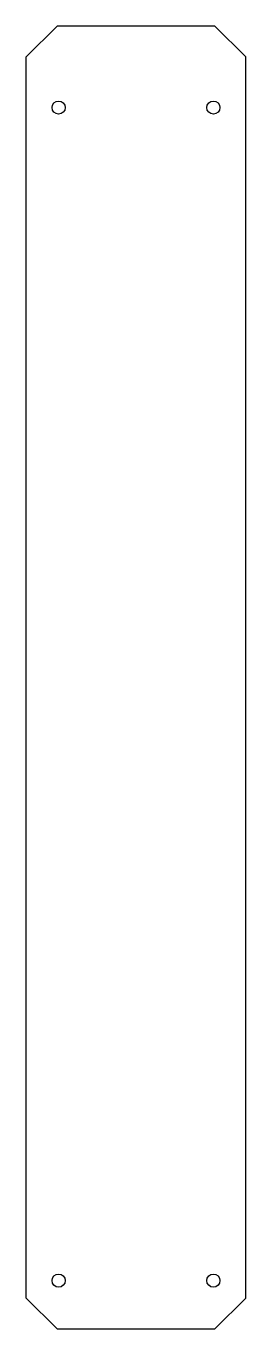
# Model space of a CAD drawing. Header units: millimetres. Extents: x -28 to 28, y -35 to 302.
import ezdxf

# ---------------------------------------------------------------- set-up
doc = ezdxf.new("R2010")
doc.units = ezdxf.units.MM

msp = doc.modelspace()

# ---------------------------------------------------------------- linework, layer by layer
at = {"color": 7, "linetype": 'Continuous', "lineweight": 25}
for p, q in [((-28.41, 294.2), (-20.41, 302.2)), ((20.41, 302.2), (-20.41, 302.2)), ((28.41, 294.2), (20.41, 302.2)), ((-28.41, -27), (-28.41, 294.2)), ((28.41, -27), (28.41, 294.2)), ((-20.41, -35), (-28.41, -27)), ((20.41, -35), (28.41, -27)), ((-20.41, -35), (20.41, -35))]:
    msp.add_line(p, q, dxfattribs=at)
for centre in [(-20, 281.1), (20, 281.1), (-20, -22.5), (20, -22.5)]:
    msp.add_circle(centre, 1.7, dxfattribs=at)

doc.saveas('drawing.dxf')
